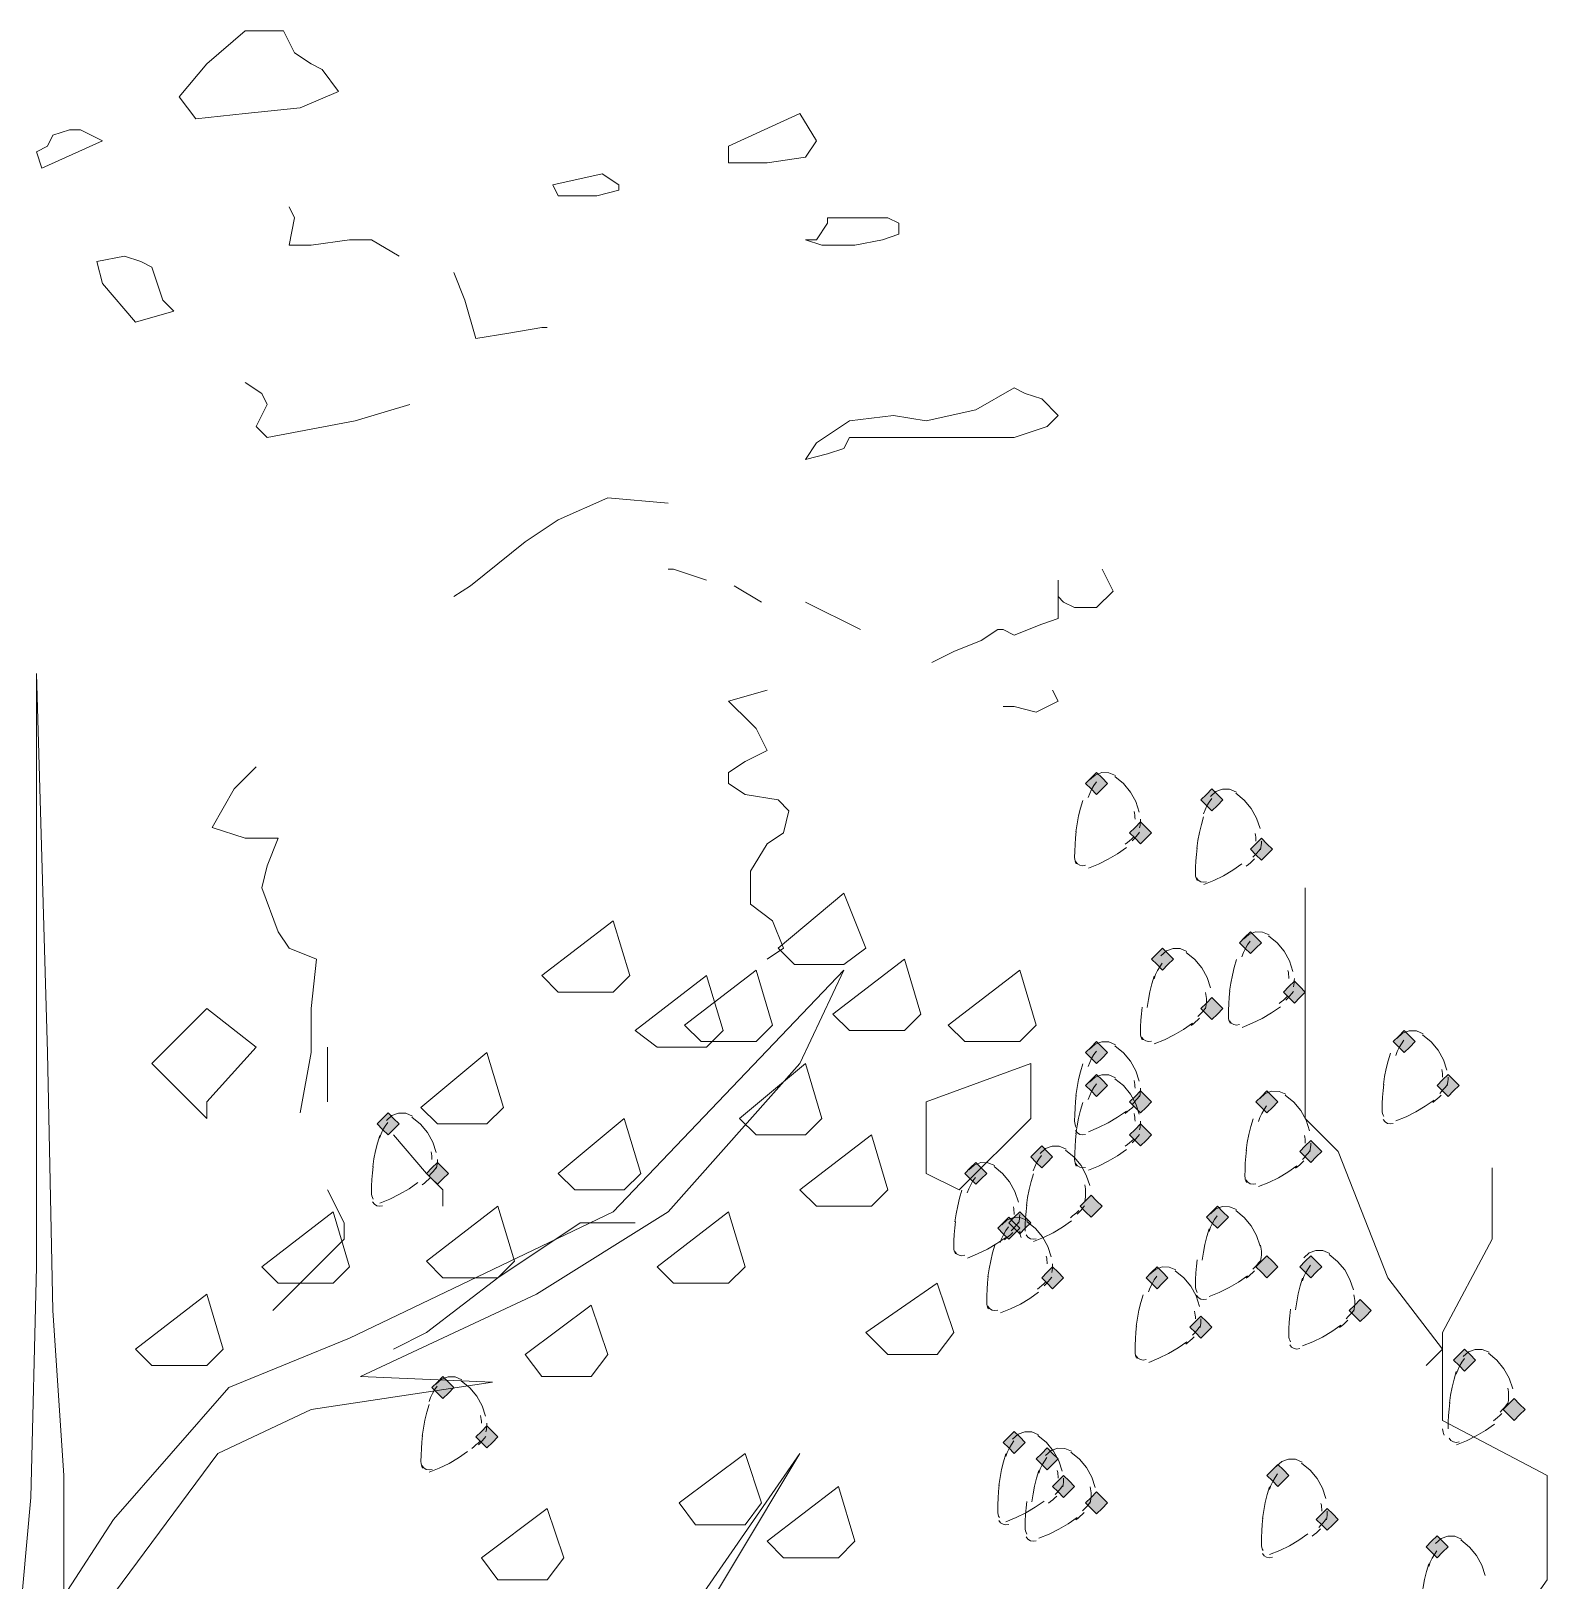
# Model space of a CAD drawing. Header units: millimetres. Extents: x 0 to 420, y 0 to 297.
# Drawn here: x 347.7 to 353.55, y 97.11 to 103.08 of the extents above; entities that cross this region are included whole.
import ezdxf

# ---------------------------------------------------------------- set-up
doc = ezdxf.new("R2010")
doc.units = ezdxf.units.MM

msp = doc.modelspace()

# ---------------------------------------------------------------- hatches: boundary and pattern name
for points in [[(351.8112, 100.2242), (351.79, 100.203), (351.7688, 100.1818), (351.79, 100.1607), (351.8112, 100.1395), (351.8323, 100.1607), (351.8535, 100.1818), (351.8323, 100.203), (351.8112, 100.2242)], [(352.2557, 100.1607), (352.2345, 100.1395), (352.2133, 100.1183), (352.2345, 100.0972), (352.2557, 100.076), (352.2768, 100.0972), (352.298, 100.1183), (352.2768, 100.1395), (352.2557, 100.1607)], [(351.9805, 100.0337), (351.9593, 100.0125), (351.9382, 99.9913), (351.9593, 99.9702), (351.9805, 99.949), (352.0017, 99.9702), (352.0228, 99.9913), (352.0017, 100.0125), (351.9805, 100.0337)], [(352.4462, 99.9702), (352.425, 99.949), (352.4038, 99.9278), (352.425, 99.9066), (352.4462, 99.8855), (352.4673, 99.9066), (352.4885, 99.9278), (352.4673, 99.949), (352.4462, 99.9702)], [(352.4038, 99.6103), (352.3827, 99.5892), (352.3615, 99.568), (352.3827, 99.5468), (352.4038, 99.5257), (352.425, 99.5468), (352.4462, 99.568), (352.425, 99.5892), (352.4038, 99.6103)], [(352.0652, 99.5468), (352.044, 99.5257), (352.0228, 99.5045), (352.044, 99.4833), (352.0652, 99.4622), (352.0863, 99.4833), (352.1075, 99.5045), (352.0863, 99.5257), (352.0652, 99.5468)], [(352.5732, 99.4198), (352.552, 99.3987), (352.5308, 99.3775), (352.552, 99.3563), (352.5732, 99.3352), (352.5943, 99.3563), (352.6155, 99.3775), (352.5943, 99.3987), (352.5732, 99.4198)], [(352.2557, 99.3563), (352.2345, 99.3352), (352.2133, 99.314), (352.2345, 99.2928), (352.2557, 99.2717), (352.2768, 99.2928), (352.298, 99.314), (352.2768, 99.3352), (352.2557, 99.3563)], [(352.9965, 99.2293), (352.9753, 99.2082), (352.9542, 99.187), (352.9753, 99.1658), (352.9965, 99.1447), (353.0177, 99.1658), (353.0388, 99.187), (353.0177, 99.2082), (352.9965, 99.2293)], [(351.8112, 99.187), (351.79, 99.1658), (351.7688, 99.1447), (351.79, 99.1235), (351.8112, 99.1023), (351.8323, 99.1235), (351.8535, 99.1447), (351.8323, 99.1658), (351.8112, 99.187)], [(351.8112, 99.06), (351.79, 99.0388), (351.7688, 99.0177), (351.79, 98.9965), (351.8112, 98.9753), (351.8323, 98.9965), (351.8535, 99.0177), (351.8323, 99.0388), (351.8112, 99.06)], [(353.1658, 99.06), (353.1447, 99.0388), (353.1235, 99.0177), (353.1447, 98.9965), (353.1658, 98.9753), (353.187, 98.9965), (353.2082, 99.0177), (353.187, 99.0388), (353.1658, 99.06)], [(351.9805, 98.9965), (351.9593, 98.9753), (351.9382, 98.9542), (351.9593, 98.933), (351.9805, 98.9118), (352.0017, 98.933), (352.0228, 98.9542), (352.0017, 98.9753), (351.9805, 98.9965)], [(352.4673, 98.9965), (352.4462, 98.9753), (352.425, 98.9542), (352.4462, 98.933), (352.4673, 98.9118), (352.4885, 98.933), (352.5097, 98.9542), (352.4885, 98.9753), (352.4673, 98.9965)], [(349.0807, 98.9118), (349.0595, 98.8907), (349.0383, 98.8695), (349.0595, 98.8483), (349.0807, 98.8272), (349.1018, 98.8483), (349.123, 98.8695), (349.1018, 98.8907), (349.0807, 98.9118)], [(351.9805, 98.8695), (351.9593, 98.8483), (351.9382, 98.8272), (351.9593, 98.806), (351.9805, 98.7848), (352.0017, 98.806), (352.0228, 98.8272), (352.0017, 98.8483), (351.9805, 98.8695)], [(352.6367, 98.806), (352.6155, 98.7848), (352.5943, 98.7637), (352.6155, 98.7425), (352.6367, 98.7213), (352.6578, 98.7425), (352.679, 98.7637), (352.6578, 98.7848), (352.6367, 98.806)], [(351.5995, 98.7848), (351.5783, 98.7637), (351.5572, 98.7425), (351.5783, 98.7213), (351.5995, 98.7002), (351.6207, 98.7213), (351.6418, 98.7425), (351.6207, 98.7637), (351.5995, 98.7848)], [(349.2712, 98.7213), (349.25, 98.7002), (349.2288, 98.679), (349.25, 98.6578), (349.2712, 98.6367), (349.2923, 98.6578), (349.3135, 98.679), (349.2923, 98.7002), (349.2712, 98.7213)], [(351.3455, 98.7213), (351.3243, 98.7002), (351.3032, 98.679), (351.3243, 98.6578), (351.3455, 98.6367), (351.3667, 98.6578), (351.3878, 98.679), (351.3667, 98.7002), (351.3455, 98.7213)], [(351.79, 98.5943), (351.7688, 98.5732), (351.7477, 98.552), (351.7688, 98.5308), (351.79, 98.5097), (351.8112, 98.5308), (351.8323, 98.552), (351.8112, 98.5732), (351.79, 98.5943)], [(351.4725, 98.5097), (351.4513, 98.4885), (351.4302, 98.4673), (351.4513, 98.4462), (351.4725, 98.425), (351.4937, 98.4462), (351.5148, 98.4673), (351.4937, 98.4885), (351.4725, 98.5097)], [(351.5148, 98.5308), (351.4937, 98.5097), (351.4725, 98.4885), (351.4937, 98.4673), (351.5148, 98.4462), (351.536, 98.4673), (351.5572, 98.4885), (351.536, 98.5097), (351.5148, 98.5308)], [(352.2768, 98.552), (352.2557, 98.5308), (352.2345, 98.5097), (352.2557, 98.4885), (352.2768, 98.4673), (352.298, 98.4885), (352.3192, 98.5097), (352.298, 98.5308), (352.2768, 98.552)], [(352.4673, 98.3615), (352.4462, 98.3403), (352.425, 98.3191), (352.4462, 98.298), (352.4673, 98.2768), (352.4885, 98.298), (352.5097, 98.3191), (352.4885, 98.3403), (352.4673, 98.3615)], [(352.6367, 98.3615), (352.6155, 98.3403), (352.5943, 98.3191), (352.6155, 98.298), (352.6367, 98.2768), (352.6578, 98.298), (352.679, 98.3191), (352.6578, 98.3403), (352.6367, 98.3615)], [(351.6418, 98.3191), (351.6207, 98.298), (351.5995, 98.2768), (351.6207, 98.2557), (351.6418, 98.2345), (351.663, 98.2557), (351.6842, 98.2768), (351.663, 98.298), (351.6418, 98.3191)], [(352.044, 98.3191), (352.0228, 98.298), (352.0017, 98.2768), (352.0228, 98.2557), (352.044, 98.2345), (352.0652, 98.2557), (352.0863, 98.2768), (352.0652, 98.298), (352.044, 98.3191)], [(352.8272, 98.1922), (352.806, 98.171), (352.7848, 98.1498), (352.806, 98.1287), (352.8272, 98.1075), (352.8483, 98.1287), (352.8695, 98.1498), (352.8483, 98.171), (352.8272, 98.1922)], [(352.2133, 98.1287), (352.1922, 98.1075), (352.171, 98.0863), (352.1922, 98.0652), (352.2133, 98.044), (352.2345, 98.0652), (352.2557, 98.0863), (352.2345, 98.1075), (352.2133, 98.1287)], [(353.2293, 98.0017), (353.2082, 97.9805), (353.187, 97.9593), (353.2082, 97.9382), (353.2293, 97.917), (353.2505, 97.9382), (353.2717, 97.9593), (353.2505, 97.9805), (353.2293, 98.0017)], [(349.2923, 97.8958), (349.2712, 97.8747), (349.25, 97.8535), (349.2712, 97.8323), (349.2923, 97.8112), (349.3135, 97.8323), (349.3347, 97.8535), (349.3135, 97.8747), (349.2923, 97.8958)], [(353.4198, 97.8112), (353.3987, 97.79), (353.3775, 97.7688), (353.3987, 97.7477), (353.4198, 97.7265), (353.441, 97.7477), (353.4622, 97.7688), (353.441, 97.79), (353.4198, 97.8112)], [(349.4617, 97.7053), (349.4405, 97.6842), (349.4193, 97.663), (349.4405, 97.6418), (349.4617, 97.6207), (349.4828, 97.6418), (349.504, 97.663), (349.4828, 97.6842), (349.4617, 97.7053)], [(351.4937, 97.6842), (351.4725, 97.663), (351.4513, 97.6418), (351.4725, 97.6207), (351.4937, 97.5995), (351.5148, 97.6207), (351.536, 97.6418), (351.5148, 97.663), (351.4937, 97.6842)], [(351.6207, 97.6207), (351.5995, 97.5995), (351.5783, 97.5783), (351.5995, 97.5572), (351.6207, 97.536), (351.6418, 97.5572), (351.663, 97.5783), (351.6418, 97.5995), (351.6207, 97.6207)], [(352.5097, 97.5572), (352.4885, 97.536), (352.4673, 97.5148), (352.4885, 97.4937), (352.5097, 97.4725), (352.5308, 97.4937), (352.552, 97.5148), (352.5308, 97.536), (352.5097, 97.5572)], [(351.6842, 97.5148), (351.663, 97.4937), (351.6418, 97.4725), (351.663, 97.4513), (351.6842, 97.4302), (351.7053, 97.4513), (351.7265, 97.4725), (351.7053, 97.4937), (351.6842, 97.5148)], [(351.8112, 97.4513), (351.79, 97.4302), (351.7688, 97.409), (351.79, 97.3878), (351.8112, 97.3667), (351.8323, 97.3878), (351.8535, 97.409), (351.8323, 97.4302), (351.8112, 97.4513)], [(352.7002, 97.3878), (352.679, 97.3667), (352.6578, 97.3455), (352.679, 97.3243), (352.7002, 97.3032), (352.7213, 97.3243), (352.7425, 97.3455), (352.7213, 97.3667), (352.7002, 97.3878)], [(353.1235, 97.282), (353.1023, 97.2608), (353.0812, 97.2397), (353.1023, 97.2185), (353.1235, 97.1973), (353.1447, 97.2185), (353.1658, 97.2397), (353.1447, 97.2608), (353.1235, 97.282)]]:
    msp.add_hatch(color=7).paths.add_polyline_path(points)

# ---------------------------------------------------------------- linework, layer by layer
at = {"lineweight": 13}
for points in [[(348.6785, 103.0816), (348.5303, 103.0816), (348.3822, 102.9547), (348.2763, 102.8277), (348.3398, 102.743), (348.5303, 102.7642), (348.742, 102.7853), (348.8902, 102.8488), (348.8267, 102.9335), (348.7843, 102.9547), (348.7208, 102.997)], [(350.393, 102.6372), (350.6682, 102.7642), (350.7317, 102.6583), (350.6893, 102.5948), (350.5412, 102.5737), (350.4565, 102.5737), (350.393, 102.5737)], [(347.7472, 102.5525), (347.98, 102.6583), (347.8953, 102.7007), (347.853, 102.7007), (347.7895, 102.6795), (347.7683, 102.6372), (347.726, 102.616)], [(349.7157, 102.489), (349.9062, 102.5313), (349.9697, 102.489), (349.9697, 102.4678), (349.885, 102.4467), (349.8215, 102.4467), (349.7368, 102.4467)], [(350.774, 102.362), (351.0068, 102.362), (351.0492, 102.3408), (351.0492, 102.2985), (350.9857, 102.2773), (350.8798, 102.2562), (350.7952, 102.2562), (350.7528, 102.2562), (350.6893, 102.2773), (350.7317, 102.2773), (350.774, 102.3408)], [(348.0647, 102.2138), (347.9588, 102.1927), (347.98, 102.108), (348.107, 101.9598), (348.2552, 102.0022), (348.2128, 102.0445), (348.1705, 102.1715), (348.1282, 102.1927)], [(350.7317, 101.4941), (350.8587, 101.5788), (351.028, 101.6), (351.155, 101.5788), (351.3455, 101.6212), (351.4937, 101.7058), (351.536, 101.6847), (351.5995, 101.6635), (351.663, 101.6), (351.6207, 101.5577), (351.4937, 101.5153), (351.3455, 101.5153), (351.155, 101.5153), (350.901, 101.5153), (350.8587, 101.5153), (350.8375, 101.473), (350.774, 101.4518), (350.6893, 101.4307)], [(350.8375, 99.7585), (350.5835, 99.5468), (350.647, 99.4833), (350.8375, 99.4833), (350.9222, 99.5468)], [(349.9485, 99.6527), (349.6733, 99.441), (349.7368, 99.3775), (349.9485, 99.3775), (350.012, 99.441)], [(350.4988, 99.4622), (350.2237, 99.2505), (350.2872, 99.187), (350.4988, 99.187), (350.5623, 99.2505)], [(351.0703, 99.5045), (350.7952, 99.2928), (350.8587, 99.2293), (351.0703, 99.2293), (351.1338, 99.2928)], [(351.5148, 99.4622), (351.2397, 99.2505), (351.3032, 99.187), (351.5148, 99.187), (351.5783, 99.2505)], [(350.3083, 99.441), (350.0332, 99.2293), (350.1178, 99.1658), (350.3083, 99.1658), (350.3718, 99.2293)], [(348.3822, 99.314), (348.1705, 99.1023), (348.3822, 98.8907), (348.3822, 98.9542), (348.5727, 99.1658)], [(349.4617, 99.1447), (349.2077, 98.933), (349.2712, 98.8695), (349.4617, 98.8695), (349.5252, 98.933)], [(350.6893, 99.1023), (350.4353, 98.8907), (350.4988, 98.8272), (350.6893, 98.8272), (350.7528, 98.8907)], [(351.155, 98.9542), (351.5572, 99.1023), (351.5572, 98.8907), (351.282, 98.6155), (351.155, 98.679)], [(349.9908, 98.8907), (349.7368, 98.679), (349.8003, 98.6155), (349.9908, 98.6155), (350.0543, 98.679)], [(350.9433, 98.8272), (350.6682, 98.6155), (350.7317, 98.552), (350.9433, 98.552), (351.0068, 98.6155)], [(348.869, 98.5308), (348.5938, 98.3191), (348.6573, 98.2557), (348.869, 98.2557), (348.9325, 98.3191)], [(349.504, 98.552), (349.2288, 98.3403), (349.2923, 98.2768), (349.504, 98.2768), (349.5675, 98.3403)], [(350.393, 98.5308), (350.1178, 98.3191), (350.1813, 98.2557), (350.393, 98.2557), (350.4565, 98.3191)], [(348.3822, 98.2133), (348.107, 98.0017), (348.1705, 97.9382), (348.3822, 97.9382), (348.4457, 98.0017)], [(351.1973, 98.2557), (350.9222, 98.0652), (351.0068, 97.9805), (351.1973, 97.9805), (351.2608, 98.0652)], [(349.8638, 98.171), (349.6098, 97.9805), (349.6733, 97.8958), (349.8638, 97.8958), (349.9273, 97.9805)], [(350.4565, 97.5995), (350.2025, 97.409), (350.266, 97.3243), (350.4565, 97.3243), (350.52, 97.409)], [(350.8163, 97.4725), (350.5412, 97.2608), (350.6047, 97.1973), (350.8163, 97.1973), (350.8798, 97.2608)], [(349.6945, 97.3878), (349.4405, 97.1973), (349.504, 97.1127), (349.6945, 97.1127), (349.758, 97.1973)]]:
    msp.add_lwpolyline(points, close=True, dxfattribs=at)
for points in [[(348.6997, 102.4043), (348.7208, 102.362), (348.6997, 102.2562), (348.7843, 102.2562), (348.9325, 102.2773), (349.0172, 102.2773), (349.123, 102.2138)], [(349.3347, 102.1503), (349.377, 102.0445), (349.4193, 101.8963), (349.5463, 101.9175), (349.6733, 101.9387), (349.6945, 101.9387)], [(348.5303, 101.727), (348.5938, 101.6847), (348.615, 101.6423), (348.5727, 101.5577), (348.615, 101.5153), (348.9537, 101.5788), (349.1653, 101.6423)], [(350.1602, 101.2613), (349.9273, 101.2825), (349.7368, 101.1978), (349.6098, 101.1132), (349.3982, 100.9438), (349.3347, 100.9015)], [(350.3083, 100.965), (350.1813, 101.0073), (350.1602, 101.0073)], [(351.8323, 101.0073), (351.8747, 100.9227), (351.8112, 100.8592), (351.7265, 100.8592), (351.6842, 100.8803), (351.663, 100.9015), (351.663, 100.965), (351.663, 100.9438), (351.663, 100.9015), (351.663, 100.8168), (351.5995, 100.7957), (351.4937, 100.7533), (351.4513, 100.7745), (351.4302, 100.7745), (351.3667, 100.7322), (351.2608, 100.6898), (351.1762, 100.6475)], [(350.52, 100.8803), (350.4142, 100.9438)], [(350.901, 100.7745), (350.6893, 100.8803)], [(347.8318, 97.2397), (347.8318, 97.5148), (347.7895, 98.1498), (347.7683, 99.1447), (347.726, 100.6052), (347.726, 99.0812), (347.726, 98.3191), (347.7048, 97.4302), (347.6413, 96.7316), (347.6202, 95.1865)], [(350.5412, 100.5417), (350.393, 100.4993), (350.4777, 100.4147), (350.4988, 100.3935), (350.5412, 100.3088), (350.4565, 100.2665), (350.393, 100.2242), (350.393, 100.1818), (350.4565, 100.1395), (350.5835, 100.1183), (350.6258, 100.076), (350.6047, 99.9913), (350.5412, 99.949), (350.4777, 99.8432), (350.4777, 99.8008), (350.4777, 99.7162), (350.5623, 99.6527), (350.6047, 99.5468), (350.5412, 99.5045)], [(351.6418, 100.5417), (351.663, 100.4993), (351.5783, 100.457), (351.4937, 100.4782), (351.4725, 100.4782), (351.4513, 100.4782)], [(348.5727, 100.2453), (348.488, 100.1607), (348.4033, 100.0125), (348.5303, 99.9702), (348.6573, 99.9702), (348.615, 99.8643), (348.5938, 99.7797), (348.6573, 99.6103), (348.6997, 99.5468), (348.8055, 99.5045), (348.7843, 99.314), (348.7843, 99.1447), (348.742, 98.9118)], [(351.8102, 100.1876), (351.8004, 100.1736), (351.7919, 100.1588), (351.7846, 100.1434), (351.7787, 100.1274)], [(351.884, 100.2117), (351.858, 100.2226), (351.8307, 100.2232), (351.8051, 100.2138), (351.7841, 100.1951)], [(351.9752, 100.0711), (351.9621, 100.1117), (351.9416, 100.1486), (351.9146, 100.1811), (351.8815, 100.208)], [(352.2547, 100.124), (352.2449, 100.1101), (352.2363, 100.0953), (352.2291, 100.0799), (352.2231, 100.064)], [(352.3497, 100.1482), (352.3237, 100.1591), (352.2964, 100.1596), (352.2708, 100.1503), (352.2497, 100.1316)], [(352.4409, 100.0076), (352.4278, 100.0482), (352.4073, 100.0851), (352.3802, 100.1176), (352.3472, 100.1445)], [(351.758, 100.1164), (351.7491, 100.0866), (351.7416, 100.0563), (351.7357, 100.0258), (351.7312, 99.995)], [(351.9594, 100.0442), (351.9591, 100.0517), (351.9585, 100.0592), (351.9575, 100.0666), (351.9561, 100.074)], [(351.977, 100.011), (351.9785, 100.0192), (351.9796, 100.0275), (351.9803, 100.0359), (351.9805, 100.0442)], [(352.2237, 100.0529), (352.2148, 100.0231), (352.2073, 99.9928), (352.2013, 99.9623), (352.1968, 99.9315)], [(351.7326, 99.9967), (351.7299, 99.9717), (351.728, 99.9465), (351.7269, 99.9213), (351.7265, 99.8961)], [(351.9218, 99.9473), (351.9302, 99.9539), (351.9384, 99.9608), (351.9464, 99.968), (351.9541, 99.9754)], [(351.9479, 99.9604), (351.9555, 99.9683), (351.9629, 99.9764), (351.9699, 99.9848), (351.9768, 99.9934)], [(352.425, 99.9596), (352.4248, 99.9671), (352.4242, 99.9745), (352.4232, 99.982), (352.4217, 99.9893)], [(352.4426, 99.9263), (352.4442, 99.9346), (352.4453, 99.9429), (352.446, 99.9512), (352.4462, 99.9596)], [(351.7265, 99.8961), (351.7269, 99.8896), (351.7281, 99.8833), (351.73, 99.8771), (351.7327, 99.8713)], [(351.7302, 99.8812), (351.7373, 99.8722), (351.7468, 99.8664), (351.7577, 99.8643), (351.769, 99.8662)], [(351.7795, 99.8554), (351.8184, 99.8711), (351.856, 99.8896), (351.8921, 99.911), (351.9265, 99.935)], [(352.1982, 99.9333), (352.1956, 99.9082), (352.1937, 99.883), (352.1926, 99.8578), (352.1922, 99.8326)], [(352.3875, 99.8627), (352.3959, 99.8692), (352.4041, 99.8761), (352.4121, 99.8833), (352.4198, 99.8907)], [(352.4136, 99.8969), (352.4212, 99.9048), (352.4285, 99.9129), (352.4356, 99.9213), (352.4424, 99.9299)], [(352.1922, 99.8326), (352.1925, 99.8261), (352.1937, 99.8198), (352.1957, 99.8136), (352.1984, 99.8077)], [(352.224, 99.7918), (352.2629, 99.8076), (352.3005, 99.8262), (352.3366, 99.8475), (352.371, 99.8715)], [(352.1959, 99.8177), (352.203, 99.8087), (352.2125, 99.803), (352.2234, 99.8008), (352.2347, 99.8027)], [(352.6155, 99.7797), (352.6155, 99.314), (352.6155, 98.8907), (352.7425, 98.7637), (352.933, 98.2768), (353.1447, 98.0017), (353.0812, 97.9382)], [(352.4767, 99.5979), (352.4507, 99.6088), (352.4234, 99.6093), (352.3978, 99.6), (352.3767, 99.5812)], [(352.5679, 99.4573), (352.5548, 99.4978), (352.5343, 99.5348), (352.5073, 99.5672), (352.4742, 99.5942)], [(352.1592, 99.5344), (352.1332, 99.5453), (352.1059, 99.5458), (352.0803, 99.5365), (352.0592, 99.5177)], [(352.2504, 99.3938), (352.2373, 99.4343), (352.2168, 99.4713), (352.1897, 99.5037), (352.1567, 99.5307)], [(352.4028, 99.5737), (352.3931, 99.5597), (352.3845, 99.545), (352.3773, 99.5296), (352.3713, 99.5136)], [(347.8318, 97.2397), (347.8318, 97.0492), (348.0223, 97.3455), (348.4668, 97.8535), (348.9325, 98.044), (349.9485, 98.5308), (350.8375, 99.4622), (350.6682, 99.1023), (350.1602, 98.5308), (349.6522, 98.2133), (348.9748, 97.8958), (349.4828, 97.8747), (348.7843, 97.7688), (348.4245, 97.5995), (348.0012, 97.028), (347.853, 96.5835), (347.853, 95.5887), (347.8953, 94.3822), (347.9377, 92.964), (347.9377, 91.5247), (347.853, 90.0853)], [(352.0642, 99.489), (352.0544, 99.4751), (352.0458, 99.4603), (352.0386, 99.4449), (352.0326, 99.4289)], [(352.3507, 99.5026), (352.3418, 99.4727), (352.3343, 99.4425), (352.3284, 99.412), (352.3239, 99.3811)], [(352.552, 99.4304), (352.5518, 99.4379), (352.5512, 99.4454), (352.5502, 99.4528), (352.5487, 99.4602)], [(352.0332, 99.4391), (352.0243, 99.4092), (352.0168, 99.379), (352.0109, 99.3485), (352.0064, 99.3177)], [(352.5696, 99.3972), (352.5712, 99.4054), (352.5723, 99.4137), (352.5729, 99.4221), (352.5732, 99.4304)], [(352.231, 99.3125), (352.2325, 99.3207), (352.2336, 99.329), (352.2343, 99.3374), (352.2345, 99.3457)], [(352.2345, 99.3457), (352.2343, 99.3532), (352.2337, 99.3607), (352.2327, 99.3681), (352.2313, 99.3755)], [(352.3252, 99.3829), (352.3226, 99.3578), (352.3207, 99.3327), (352.3196, 99.3075), (352.3192, 99.2822)], [(352.5145, 99.3335), (352.5229, 99.3401), (352.5311, 99.347), (352.5391, 99.3541), (352.5468, 99.3615)], [(352.5406, 99.3466), (352.5482, 99.3545), (352.5555, 99.3626), (352.5626, 99.371), (352.5694, 99.3796)], [(351.9866, 99.3194), (351.9839, 99.2943), (351.982, 99.2692), (351.9809, 99.244), (351.9805, 99.2187)], [(352.2019, 99.2831), (352.2095, 99.291), (352.2169, 99.2991), (352.224, 99.3075), (352.2308, 99.3161)], [(352.3191, 99.2822), (352.3195, 99.2758), (352.3207, 99.2694), (352.3227, 99.2633), (352.3254, 99.2574)], [(352.3721, 99.2415), (352.411, 99.2572), (352.4486, 99.2758), (352.4848, 99.2971), (352.5192, 99.3212)], [(352.0334, 99.178), (352.0724, 99.1938), (352.11, 99.2123), (352.1461, 99.2337), (352.1805, 99.2577)], [(352.1758, 99.2488), (352.1843, 99.2554), (352.1925, 99.2623), (352.2004, 99.2695), (352.2081, 99.2769)], [(352.3229, 99.2673), (352.33, 99.2584), (352.3395, 99.2526), (352.3504, 99.2505), (352.3617, 99.2524)], [(353.0694, 99.2169), (353.0434, 99.2278), (353.0161, 99.2283), (352.9904, 99.219), (352.9694, 99.2002)], [(348.8478, 99.1658), (348.8478, 98.9542)], [(351.884, 99.1746), (351.858, 99.1855), (351.8307, 99.186), (351.8051, 99.1766), (351.7841, 99.1579)], [(351.9752, 99.0339), (351.9621, 99.0745), (351.9416, 99.1115), (351.9146, 99.1439), (351.8815, 99.1708)], [(351.9805, 99.2187), (351.9809, 99.2123), (351.9821, 99.206), (351.984, 99.1998), (351.9867, 99.1939)], [(351.9842, 99.2038), (351.9913, 99.1949), (352.0008, 99.1891), (352.0118, 99.187), (352.023, 99.1889)], [(352.9955, 99.1927), (352.9857, 99.1787), (352.9772, 99.164), (352.9699, 99.1486), (352.964, 99.1326)], [(353.1606, 99.0763), (353.1474, 99.1168), (353.127, 99.1538), (353.0999, 99.1862), (353.0669, 99.2132)], [(351.8102, 99.1504), (351.8004, 99.1364), (351.7919, 99.1217), (351.7846, 99.1063), (351.7787, 99.0903)], [(352.9433, 99.1427), (352.9344, 99.1129), (352.927, 99.0827), (352.921, 99.0521), (352.9165, 99.0213)], [(351.758, 99.1004), (351.7491, 99.0706), (351.7416, 99.0403), (351.7357, 99.0098), (351.7312, 98.979)], [(351.884, 99.0476), (351.858, 99.0585), (351.8307, 99.059), (351.8051, 99.0496), (351.7841, 99.0309)], [(351.9752, 98.9069), (351.9621, 98.9475), (351.9416, 98.9845), (351.9146, 99.0169), (351.8815, 99.0438)], [(353.1447, 99.0494), (353.1445, 99.0569), (353.1439, 99.0644), (353.1429, 99.0718), (353.1414, 99.0791)], [(353.1623, 99.0161), (353.1639, 99.0244), (353.165, 99.0327), (353.1656, 99.041), (353.1658, 99.0494)], [(351.8102, 99.0234), (351.8004, 99.0094), (351.7919, 98.9947), (351.7846, 98.9793), (351.7787, 98.9633)], [(351.9594, 99.0071), (351.9591, 99.0146), (351.9585, 99.022), (351.9575, 99.0294), (351.9561, 99.0368)], [(351.977, 98.9738), (351.9785, 98.9821), (351.9796, 98.9903), (351.9803, 98.9987), (351.9805, 99.0071)], [(352.5402, 98.9841), (352.5142, 98.9949), (352.4869, 98.9955), (352.4613, 98.9861), (352.4402, 98.9674)], [(352.9179, 99.0231), (352.9153, 98.998), (352.9133, 98.9729), (352.9122, 98.9477), (352.9118, 98.9224)], [(353.1332, 98.9868), (353.1408, 98.9946), (353.1482, 99.0028), (353.1553, 99.0111), (353.1621, 99.0198)], [(351.7326, 98.9808), (351.7299, 98.9557), (351.728, 98.9305), (351.7269, 98.9053), (351.7265, 98.8801)], [(351.758, 98.9522), (351.7491, 98.9224), (351.7416, 98.8922), (351.7357, 98.8616), (351.7312, 98.8308)], [(351.9218, 98.9102), (351.9302, 98.9167), (351.9384, 98.9236), (351.9464, 98.9308), (351.9541, 98.9382)], [(351.9479, 98.9444), (351.9555, 98.9523), (351.9629, 98.9604), (351.9699, 98.9688), (351.9768, 98.9774)], [(352.4663, 98.9387), (352.4566, 98.9247), (352.448, 98.91), (352.4408, 98.8946), (352.4348, 98.8786)], [(352.6314, 98.8434), (352.6182, 98.884), (352.5978, 98.921), (352.5707, 98.9534), (352.5377, 98.9803)], [(352.9648, 98.8817), (353.0037, 98.8974), (353.0413, 98.916), (353.0774, 98.9373), (353.1119, 98.9613)], [(353.1072, 98.9525), (353.1156, 98.9591), (353.1238, 98.966), (353.1317, 98.9731), (353.1394, 98.9806)], [(349.0797, 98.8752), (349.0699, 98.8612), (349.0613, 98.8465), (349.0541, 98.8311), (349.0481, 98.8151)], [(349.1747, 98.8994), (349.1487, 98.9103), (349.1214, 98.9108), (349.0958, 98.9015), (349.0747, 98.8827)], [(349.2659, 98.7588), (349.2528, 98.7993), (349.2323, 98.8363), (349.2052, 98.8687), (349.1722, 98.8957)], [(351.7265, 98.8801), (351.7269, 98.8736), (351.7281, 98.8673), (351.73, 98.8611), (351.7327, 98.8552)], [(351.7795, 98.8394), (351.8184, 98.8551), (351.856, 98.8736), (351.8921, 98.895), (351.9265, 98.919)], [(351.9594, 98.8801), (351.9591, 98.8876), (351.9585, 98.895), (351.9575, 98.9024), (351.9561, 98.9098)], [(351.977, 98.8468), (351.9785, 98.8551), (351.9796, 98.8633), (351.9803, 98.8717), (351.9805, 98.8801)], [(352.4142, 98.8888), (352.4053, 98.8589), (352.3978, 98.8287), (352.3919, 98.7981), (352.3874, 98.7673)], [(352.9118, 98.9224), (352.9122, 98.916), (352.9134, 98.9096), (352.9153, 98.9035), (352.918, 98.8976)], [(352.9155, 98.8863), (352.9226, 98.8774), (352.9322, 98.8716), (352.9431, 98.8695), (352.9544, 98.8714)], [(349.0487, 98.8252), (349.0398, 98.7954), (349.0323, 98.7652), (349.0263, 98.7346), (349.0218, 98.7038)], [(349.1018, 98.8272), (349.2288, 98.679), (349.2923, 98.6155), (349.2923, 98.552)], [(351.7326, 98.8326), (351.7299, 98.8075), (351.728, 98.7823), (351.7269, 98.7572), (351.7265, 98.7319)], [(351.7302, 98.844), (351.7373, 98.835), (351.7468, 98.8293), (351.7577, 98.8272), (351.769, 98.829)], [(351.9218, 98.7832), (351.9302, 98.7897), (351.9384, 98.7966), (351.9464, 98.8038), (351.9541, 98.8112)], [(351.9479, 98.7963), (351.9555, 98.8041), (351.9629, 98.8123), (351.9699, 98.8206), (351.9768, 98.8292)], [(352.6155, 98.7954), (352.6153, 98.8029), (352.6147, 98.8104), (352.6137, 98.8178), (352.6123, 98.8251)], [(349.25, 98.7319), (349.2498, 98.7394), (349.2492, 98.7469), (349.2482, 98.7543), (349.2467, 98.7617)], [(351.5985, 98.7482), (351.5887, 98.7342), (351.5802, 98.7195), (351.5729, 98.7041), (351.567, 98.6881)], [(351.6935, 98.7724), (351.6675, 98.7833), (351.6403, 98.7838), (351.6146, 98.7745), (351.5936, 98.7557)], [(351.7848, 98.6318), (351.7716, 98.6723), (351.7511, 98.7093), (351.7241, 98.7417), (351.691, 98.7687)], [(351.7795, 98.6912), (351.8184, 98.7069), (351.856, 98.7255), (351.8921, 98.7468), (351.9265, 98.7708)], [(352.3887, 98.7691), (352.3861, 98.744), (352.3842, 98.7188), (352.3831, 98.6937), (352.3827, 98.6684)], [(352.6041, 98.7328), (352.6117, 98.7406), (352.619, 98.7488), (352.6261, 98.7572), (352.6329, 98.7657)], [(352.6331, 98.7621), (352.6347, 98.7704), (352.6358, 98.7787), (352.6365, 98.787), (352.6367, 98.7954)], [(349.0232, 98.7056), (349.0206, 98.6805), (349.0187, 98.6553), (349.0176, 98.6302), (349.0172, 98.6049)], [(349.2386, 98.6693), (349.2462, 98.6771), (349.2535, 98.6853), (349.2606, 98.6936), (349.2674, 98.7022)], [(349.2676, 98.6986), (349.2692, 98.7069), (349.2703, 98.7152), (349.271, 98.7235), (349.2712, 98.7319)], [(351.4184, 98.7089), (351.3924, 98.7198), (351.3651, 98.7203), (351.3395, 98.711), (351.3184, 98.6923)], [(351.5096, 98.5683), (351.4964, 98.6088), (351.476, 98.6458), (351.4489, 98.6782), (351.4159, 98.7052)], [(351.7265, 98.7319), (351.7269, 98.7255), (351.7281, 98.7191), (351.73, 98.713), (351.7327, 98.7071)], [(351.7302, 98.717), (351.7373, 98.708), (351.7468, 98.7023), (351.7577, 98.7002), (351.769, 98.7021)], [(352.4356, 98.6277), (352.4745, 98.6434), (352.5121, 98.662), (352.5482, 98.6833), (352.5827, 98.7073)], [(352.578, 98.6985), (352.5864, 98.7051), (352.5946, 98.712), (352.6026, 98.7191), (352.6103, 98.7266)], [(353.3352, 98.7002), (353.3352, 98.425), (353.1447, 98.0652), (353.1447, 97.7265), (353.5468, 97.5148), (353.5468, 97.3243), (353.5468, 97.1127), (353.3987, 96.901)], [(349.049, 98.5642), (349.0879, 98.5799), (349.1255, 98.5985), (349.1616, 98.6198), (349.196, 98.6438)], [(349.2125, 98.635), (349.2209, 98.6416), (349.2291, 98.6485), (349.2371, 98.6556), (349.2448, 98.6631)], [(351.3445, 98.6635), (351.3347, 98.6496), (351.3262, 98.6348), (351.3189, 98.6194), (351.313, 98.6035)], [(351.5675, 98.6771), (351.5586, 98.6472), (351.5512, 98.617), (351.5452, 98.5865), (351.5407, 98.5557)], [(351.7688, 98.6049), (351.7686, 98.6124), (351.768, 98.6199), (351.767, 98.6273), (351.7656, 98.6346)], [(352.3827, 98.6684), (352.3831, 98.662), (352.3842, 98.6556), (352.3862, 98.6495), (352.3889, 98.6436)], [(352.3864, 98.6535), (352.3935, 98.6445), (352.403, 98.6388), (352.4139, 98.6367), (352.4252, 98.6386)], [(348.8478, 98.6155), (348.9113, 98.4885), (348.9113, 98.425), (348.6362, 98.1498)], [(349.0172, 98.6049), (349.0175, 98.5985), (349.0187, 98.5921), (349.0207, 98.586), (349.0234, 98.5801)], [(349.0209, 98.5688), (349.028, 98.5599), (349.0375, 98.5541), (349.0484, 98.552), (349.0597, 98.5539)], [(351.2923, 98.6136), (351.2834, 98.5837), (351.276, 98.5535), (351.27, 98.523), (351.2655, 98.4922)], [(351.7653, 98.5716), (351.7669, 98.5799), (351.768, 98.5882), (351.7686, 98.5965), (351.7688, 98.6049)], [(351.5454, 98.4972), (351.5193, 98.5081), (351.4921, 98.5087), (351.4664, 98.4993), (351.4454, 98.4806)], [(351.4937, 98.5203), (351.4934, 98.5277), (351.4928, 98.5352), (351.4918, 98.5426), (351.4904, 98.55)], [(351.5113, 98.487), (351.5128, 98.4952), (351.5139, 98.5035), (351.5146, 98.5119), (351.5148, 98.5203)], [(351.5421, 98.5574), (351.5394, 98.5323), (351.5375, 98.5072), (351.5364, 98.482), (351.536, 98.4567)], [(351.7102, 98.508), (351.7186, 98.5146), (351.7268, 98.5215), (351.7347, 98.5286), (351.7424, 98.5361)], [(351.7362, 98.5211), (351.7439, 98.529), (351.7512, 98.5371), (351.7583, 98.5455), (351.7651, 98.5541)], [(352.2758, 98.5154), (352.2661, 98.5014), (352.2575, 98.4867), (352.2503, 98.4713), (352.2443, 98.4553)], [(352.3497, 98.5395), (352.3237, 98.5504), (352.2964, 98.551), (352.2708, 98.5416), (352.2497, 98.5229)], [(352.4409, 98.3989), (352.4278, 98.4395), (352.4073, 98.4765), (352.3802, 98.5089), (352.3472, 98.5358)], [(349.1018, 98.0017), (349.2288, 98.0652), (349.504, 98.2768), (349.8215, 98.4885), (350.0332, 98.4885)], [(351.2669, 98.4939), (351.2643, 98.4688), (351.2624, 98.4437), (351.2612, 98.4185), (351.2608, 98.3933)], [(351.4715, 98.4731), (351.4617, 98.4591), (351.4532, 98.4443), (351.4459, 98.4289), (351.44, 98.4129)], [(351.4562, 98.4233), (351.4646, 98.4299), (351.4728, 98.4368), (351.4807, 98.4439), (351.4884, 98.4514)], [(351.4822, 98.4576), (351.4899, 98.4655), (351.4972, 98.4736), (351.5043, 98.482), (351.5111, 98.4906)], [(351.5148, 98.4567), (351.5152, 98.4503), (351.5164, 98.4439), (351.5183, 98.4378), (351.521, 98.4319)], [(351.6366, 98.3566), (351.6234, 98.3972), (351.603, 98.4341), (351.5759, 98.4666), (351.5429, 98.4935)], [(351.5678, 98.416), (351.6067, 98.4318), (351.6443, 98.4503), (351.6804, 98.4716), (351.7149, 98.4957)], [(352.2448, 98.4654), (352.2359, 98.4356), (352.2285, 98.4053), (352.2225, 98.3748), (352.218, 98.344)], [(351.2608, 98.3933), (351.2612, 98.3868), (351.2624, 98.3805), (351.2643, 98.3743), (351.267, 98.3684)], [(351.3138, 98.3525), (351.3527, 98.3682), (351.3903, 98.3868), (351.4264, 98.4082), (351.4609, 98.4321)], [(351.4193, 98.4019), (351.4104, 98.3721), (351.403, 98.3418), (351.397, 98.3113), (351.3925, 98.2805)], [(351.5397, 98.4418), (351.5468, 98.4329), (351.5563, 98.4271), (351.5673, 98.425), (351.5785, 98.4269)], [(352.4462, 98.3721), (352.446, 98.3796), (352.4453, 98.387), (352.4443, 98.3945), (352.4429, 98.4018)], [(351.2646, 98.3784), (351.2717, 98.3694), (351.2812, 98.3636), (351.2921, 98.3615), (351.3034, 98.3634)], [(351.6207, 98.3297), (351.6205, 98.3372), (351.6199, 98.3447), (351.6188, 98.3521), (351.6174, 98.3595)], [(351.6383, 98.2965), (351.6399, 98.3047), (351.641, 98.313), (351.6416, 98.3214), (351.6418, 98.3297)], [(352.1982, 98.3458), (352.1956, 98.3207), (352.1937, 98.2955), (352.1926, 98.2703), (352.1922, 98.2451)], [(352.4136, 98.3094), (352.4212, 98.3173), (352.4285, 98.3254), (352.4356, 98.3338), (352.4424, 98.3424)], [(352.4426, 98.3388), (352.4442, 98.3471), (352.4453, 98.3554), (352.446, 98.3637), (352.4462, 98.3721)], [(352.7095, 98.3702), (352.6835, 98.3811), (352.6563, 98.3817), (352.6306, 98.3723), (352.6096, 98.3536)], [(352.8008, 98.2296), (352.7876, 98.2702), (352.7671, 98.3071), (352.7401, 98.3396), (352.707, 98.3665)], [(351.3939, 98.2822), (351.3913, 98.2572), (351.3894, 98.232), (351.3882, 98.2068), (351.3878, 98.1816)], [(351.6092, 98.2459), (351.6169, 98.2538), (351.6242, 98.2619), (351.6313, 98.2703), (351.6381, 98.2789)], [(352.043, 98.2825), (352.0332, 98.2685), (352.0247, 98.2538), (352.0174, 98.2384), (352.0115, 98.2224)], [(352.1169, 98.3067), (352.0908, 98.3176), (352.0636, 98.3182), (352.0379, 98.3088), (352.0169, 98.2901)], [(352.2081, 98.1661), (352.1949, 98.2067), (352.1745, 98.2436), (352.1474, 98.2761), (352.1144, 98.303)], [(352.2451, 98.2043), (352.2841, 98.2201), (352.3216, 98.2387), (352.3578, 98.26), (352.3922, 98.284)], [(352.3875, 98.2752), (352.3959, 98.2817), (352.4041, 98.2886), (352.4121, 98.2958), (352.4198, 98.3032)], [(352.6047, 98.2749), (352.5958, 98.2451), (352.5883, 98.2148), (352.5824, 98.1843), (352.5779, 98.1535)], [(352.6357, 98.3249), (352.6259, 98.3109), (352.6173, 98.2962), (352.6101, 98.2808), (352.6041, 98.2648)], [(351.4408, 98.1409), (351.4797, 98.1566), (351.5173, 98.1751), (351.5534, 98.1965), (351.5879, 98.2205)], [(351.5832, 98.2328), (351.5916, 98.2394), (351.5998, 98.2463), (351.6077, 98.2535), (351.6154, 98.2609)], [(351.9908, 98.2114), (351.9819, 98.1816), (351.9745, 98.1513), (351.9685, 98.1208), (351.964, 98.09)], [(352.1922, 98.2451), (352.1925, 98.2386), (352.1937, 98.2323), (352.1957, 98.2261), (352.1984, 98.2202)], [(352.1959, 98.209), (352.203, 98.2), (352.2125, 98.1943), (352.2234, 98.1922), (352.2347, 98.194)], [(352.806, 98.1816), (352.8058, 98.1891), (352.8052, 98.1965), (352.8042, 98.204), (352.8028, 98.2113)], [(351.3878, 98.1816), (351.3882, 98.1751), (351.3894, 98.1688), (351.3913, 98.1626), (351.394, 98.1568)], [(351.3916, 98.1667), (351.3987, 98.1577), (351.4082, 98.152), (351.4191, 98.1498), (351.4304, 98.1517)], [(352.1922, 98.1181), (352.192, 98.1256), (352.1914, 98.133), (352.1903, 98.1405), (352.1889, 98.1478)], [(352.5581, 98.1552), (352.5554, 98.1301), (352.5535, 98.105), (352.5524, 98.0798), (352.552, 98.0546)], [(352.7734, 98.1189), (352.781, 98.1268), (352.7884, 98.1349), (352.7955, 98.1433), (352.8023, 98.1519)], [(352.8025, 98.1483), (352.804, 98.1565), (352.8051, 98.1649), (352.8058, 98.1732), (352.806, 98.1816)], [(351.9654, 98.0918), (351.9628, 98.0667), (351.9609, 98.0415), (351.9597, 98.0163), (351.9593, 97.9911)], [(352.1807, 98.0554), (352.1884, 98.0633), (352.1957, 98.0714), (352.2028, 98.0798), (352.2096, 98.0884)], [(352.2098, 98.0848), (352.2114, 98.0931), (352.2125, 98.1014), (352.2131, 98.1097), (352.2133, 98.1181)], [(352.6049, 98.0138), (352.6439, 98.0296), (352.6815, 98.0481), (352.7176, 98.0695), (352.752, 98.0935)], [(352.7473, 98.0847), (352.7558, 98.0913), (352.764, 98.0981), (352.7719, 98.1053), (352.7796, 98.1127)], [(352.0123, 97.9504), (352.0512, 97.9661), (352.0888, 97.9847), (352.1249, 98.006), (352.1594, 98.03)], [(352.1547, 98.0211), (352.1631, 98.0277), (352.1713, 98.0346), (352.1792, 98.0418), (352.1869, 98.0492)], [(352.552, 98.0546), (352.5524, 98.0481), (352.5536, 98.0418), (352.5555, 98.0356), (352.5582, 98.0297)], [(351.9593, 97.9911), (351.9597, 97.9846), (351.9609, 97.9783), (351.9628, 97.9721), (351.9655, 97.9662)], [(351.9631, 97.9762), (351.9702, 97.9672), (351.9797, 97.9615), (351.9906, 97.9593), (352.0019, 97.9612)], [(352.5557, 98.0185), (352.5628, 98.0095), (352.5723, 98.0038), (352.5833, 98.0017), (352.5945, 98.0035)], [(353.3234, 97.9892), (353.2973, 98.0001), (353.2701, 98.0007), (353.2444, 97.9913), (353.2234, 97.9726)], [(353.4146, 97.8486), (353.4014, 97.8892), (353.381, 97.9261), (353.3539, 97.9586), (353.3209, 97.9855)], [(353.1973, 97.9151), (353.1884, 97.8852), (353.181, 97.855), (353.175, 97.8245), (353.1705, 97.7936)], [(353.2283, 97.965), (353.2186, 97.9511), (353.21, 97.9363), (353.2028, 97.9209), (353.1968, 97.905)], [(349.2702, 97.8592), (349.2604, 97.8452), (349.2519, 97.8305), (349.2446, 97.8151), (349.2387, 97.7991)], [(349.3652, 97.8834), (349.3392, 97.8943), (349.3119, 97.8948), (349.2863, 97.8855), (349.2652, 97.8667)], [(349.4564, 97.7428), (349.4432, 97.7833), (349.4228, 97.8203), (349.3957, 97.8527), (349.3627, 97.8797)], [(353.3987, 97.8218), (353.3985, 97.8293), (353.3979, 97.8367), (353.3968, 97.8441), (353.3954, 97.8515)], [(353.1719, 97.7954), (353.1692, 97.7703), (353.1673, 97.7452), (353.1662, 97.72), (353.1658, 97.6947)], [(353.3661, 97.7591), (353.3737, 97.767), (353.3811, 97.7751), (353.3881, 97.7835), (353.3949, 97.7921)], [(353.3951, 97.7885), (353.3967, 97.7967), (353.3978, 97.805), (353.3985, 97.8134), (353.3987, 97.8218)], [(349.2392, 97.7881), (349.2303, 97.7582), (349.2228, 97.728), (349.2169, 97.6975), (349.2124, 97.6666)], [(349.4405, 97.7159), (349.4403, 97.7234), (349.4397, 97.7309), (349.4387, 97.7383), (349.4373, 97.7456)], [(353.34, 97.7248), (353.3484, 97.7314), (353.3566, 97.7383), (353.3646, 97.7455), (353.3723, 97.7529)], [(349.4581, 97.6826), (349.4597, 97.6909), (349.4608, 97.6992), (349.4615, 97.7075), (349.4617, 97.7159)], [(351.5877, 97.6717), (351.5617, 97.6826), (351.5344, 97.6832), (351.5088, 97.6738), (351.4877, 97.6551)], [(353.1447, 97.6947), (353.145, 97.6883), (353.1462, 97.6819), (353.1482, 97.6758), (353.1509, 97.6699)], [(353.1976, 97.6328), (353.2366, 97.6486), (353.2742, 97.6672), (353.3103, 97.6885), (353.3447, 97.7125)], [(349.2137, 97.6684), (349.2111, 97.6433), (349.2092, 97.6182), (349.2081, 97.593), (349.2077, 97.5678)], [(349.403, 97.619), (349.4114, 97.6256), (349.4196, 97.6325), (349.4276, 97.6396), (349.4353, 97.6471)], [(349.4291, 97.6321), (349.4367, 97.64), (349.444, 97.6481), (349.4511, 97.6565), (349.4579, 97.6651)], [(351.4927, 97.6475), (351.4829, 97.6336), (351.4743, 97.6188), (351.4671, 97.6034), (351.4611, 97.5875)], [(351.6789, 97.5311), (351.6658, 97.5716), (351.6453, 97.6086), (351.6182, 97.6411), (351.5852, 97.668)], [(351.7147, 97.6082), (351.6887, 97.6191), (351.6614, 97.6197), (351.6358, 97.6103), (351.6147, 97.5916)], [(353.1695, 97.6587), (353.1767, 97.6497), (353.1862, 97.644), (353.1971, 97.6418), (353.2084, 97.6437)], [(347.98, 94.869), (348.3187, 95.4617), (349.2923, 96.2025), (350.0967, 96.774), (350.6682, 97.5995)], [(347.98, 94.6785), (348.361, 95.2712), (349.2923, 96.012), (350.1602, 96.7528), (350.6682, 97.5995)], [(349.2077, 97.5678), (349.2081, 97.5613), (349.2092, 97.5549), (349.2112, 97.5488), (349.2139, 97.5429)], [(349.2114, 97.5529), (349.2185, 97.5439), (349.228, 97.5381), (349.2389, 97.536), (349.2502, 97.5379)], [(349.2394, 97.527), (349.2784, 97.5428), (349.316, 97.5613), (349.3521, 97.5826), (349.3865, 97.6067)], [(351.4617, 97.5976), (351.4528, 97.5677), (351.4453, 97.5375), (351.4394, 97.507), (351.4349, 97.4762)], [(351.6197, 97.5841), (351.6099, 97.5701), (351.6013, 97.5553), (351.5941, 97.5399), (351.5881, 97.5239)], [(351.8059, 97.4676), (351.7928, 97.5082), (351.7723, 97.5451), (351.7452, 97.5776), (351.7122, 97.6045)], [(352.6037, 97.5659), (352.5777, 97.5768), (352.5504, 97.5773), (352.5248, 97.568), (352.5037, 97.5492)], [(352.6949, 97.4253), (352.6818, 97.4658), (352.6613, 97.5028), (352.6342, 97.5352), (352.6012, 97.5622)], [(351.5887, 97.5341), (351.5798, 97.5042), (351.5723, 97.474), (351.5664, 97.4435), (351.5619, 97.4127)], [(351.663, 97.5043), (351.6628, 97.5117), (351.6622, 97.5192), (351.6612, 97.5266), (351.6598, 97.534)], [(351.6806, 97.471), (351.6822, 97.4792), (351.6833, 97.4875), (351.684, 97.4959), (351.6842, 97.5043)], [(352.5087, 97.5205), (352.4989, 97.5066), (352.4903, 97.4918), (352.4831, 97.4764), (352.4772, 97.4605)], [(351.4362, 97.4779), (351.4336, 97.4528), (351.4317, 97.4277), (351.4306, 97.4025), (351.4302, 97.3773)], [(351.6255, 97.4073), (351.6339, 97.4139), (351.6421, 97.4208), (351.6501, 97.4279), (351.6578, 97.4354)], [(351.6516, 97.4416), (351.6592, 97.4495), (351.6666, 97.4576), (351.6736, 97.466), (351.6804, 97.4746)], [(351.7865, 97.4075), (351.788, 97.4157), (351.7891, 97.424), (351.7898, 97.4324), (351.79, 97.4407)], [(351.79, 97.4407), (351.7898, 97.4482), (351.7892, 97.4557), (351.7882, 97.4631), (351.7868, 97.4705)], [(352.4777, 97.4706), (352.4688, 97.4407), (352.4613, 97.4105), (352.4554, 97.38), (352.4509, 97.3491)], [(351.4302, 97.3773), (351.4306, 97.3708), (351.4317, 97.3644), (351.4337, 97.3583), (351.4364, 97.3524)], [(351.4619, 97.3365), (351.5009, 97.3522), (351.5385, 97.3708), (351.5746, 97.3922), (351.609, 97.4161)], [(351.5421, 97.4144), (351.5394, 97.3893), (351.5375, 97.3642), (351.5364, 97.339), (351.536, 97.3137)], [(351.7313, 97.3438), (351.7397, 97.3504), (351.748, 97.3573), (351.7559, 97.3645), (351.7636, 97.3719)], [(351.7574, 97.3781), (351.765, 97.386), (351.7724, 97.3941), (351.7795, 97.4025), (351.7863, 97.4111)], [(352.679, 97.3773), (352.6788, 97.3848), (352.6782, 97.3922), (352.6772, 97.3996), (352.6758, 97.407)], [(352.6966, 97.344), (352.6982, 97.3522), (352.6993, 97.3605), (352.7, 97.3689), (352.7002, 97.3773)], [(351.4339, 97.3412), (351.441, 97.3322), (351.4505, 97.3264), (351.4614, 97.3243), (351.4727, 97.3262)], [(351.536, 97.3137), (351.5364, 97.3073), (351.5376, 97.301), (351.5395, 97.2948), (351.5422, 97.2889)], [(351.589, 97.273), (351.6279, 97.2887), (351.6655, 97.3073), (351.7016, 97.3286), (351.736, 97.3526)], [(352.4522, 97.3509), (352.4496, 97.3258), (352.4477, 97.3007), (352.4466, 97.2755), (352.4462, 97.2502)], [(352.6676, 97.3146), (352.6752, 97.3225), (352.6826, 97.3306), (352.6896, 97.339), (352.6964, 97.3476)], [(351.5397, 97.2777), (351.5468, 97.2687), (351.5563, 97.263), (351.5673, 97.2608), (351.5785, 97.2627)], [(352.4779, 97.2095), (352.5169, 97.2252), (352.5545, 97.2438), (352.5906, 97.2651), (352.625, 97.2892)], [(352.6415, 97.2803), (352.6499, 97.2869), (352.6581, 97.2938), (352.6661, 97.301), (352.6738, 97.3084)], [(353.2175, 97.2696), (353.1915, 97.2805), (353.1643, 97.281), (353.1386, 97.2716), (353.1176, 97.2529)], [(353.3088, 97.129), (353.2956, 97.1695), (353.2751, 97.2065), (353.2481, 97.2389), (353.215, 97.2659)], [(352.4462, 97.2502), (352.4466, 97.2438), (352.4477, 97.2374), (352.4497, 97.2313), (352.4524, 97.2254)], [(352.4499, 97.2142), (352.457, 97.2052), (352.4665, 97.1995), (352.4774, 97.1973), (352.4887, 97.1992)], [(353.1225, 97.2242), (353.1127, 97.2102), (353.1042, 97.1955), (353.0969, 97.1801), (353.091, 97.1641)], [(353.0915, 97.1742), (353.0826, 97.1444), (353.0752, 97.1142), (353.0692, 97.0836), (353.0647, 97.0528)]]:
    msp.add_lwpolyline(points, dxfattribs=at)
at = {"lineweight": 0}
for points in [[(351.8112, 100.2242), (351.79, 100.203), (351.7688, 100.1818), (351.79, 100.1607), (351.8112, 100.1395), (351.8323, 100.1607), (351.8535, 100.1818), (351.8323, 100.203)], [(352.2557, 100.1607), (352.2345, 100.1395), (352.2133, 100.1183), (352.2345, 100.0972), (352.2557, 100.076), (352.2768, 100.0972), (352.298, 100.1183), (352.2768, 100.1395)], [(351.9805, 100.0337), (351.9593, 100.0125), (351.9382, 99.9913), (351.9593, 99.9702), (351.9805, 99.949), (352.0017, 99.9702), (352.0228, 99.9913), (352.0017, 100.0125)], [(352.4462, 99.9702), (352.425, 99.949), (352.4038, 99.9278), (352.425, 99.9066), (352.4462, 99.8855), (352.4673, 99.9066), (352.4885, 99.9278), (352.4673, 99.949)], [(352.4038, 99.6103), (352.3827, 99.5892), (352.3615, 99.568), (352.3827, 99.5468), (352.4038, 99.5257), (352.425, 99.5468), (352.4462, 99.568), (352.425, 99.5892)], [(352.0652, 99.5468), (352.044, 99.5257), (352.0228, 99.5045), (352.044, 99.4833), (352.0652, 99.4622), (352.0863, 99.4833), (352.1075, 99.5045), (352.0863, 99.5257)], [(352.5732, 99.4198), (352.552, 99.3987), (352.5308, 99.3775), (352.552, 99.3563), (352.5732, 99.3352), (352.5943, 99.3563), (352.6155, 99.3775), (352.5943, 99.3987)], [(352.2557, 99.3563), (352.2345, 99.3352), (352.2133, 99.314), (352.2345, 99.2928), (352.2557, 99.2717), (352.2768, 99.2928), (352.298, 99.314), (352.2768, 99.3352)], [(352.9965, 99.2293), (352.9753, 99.2082), (352.9542, 99.187), (352.9753, 99.1658), (352.9965, 99.1447), (353.0177, 99.1658), (353.0388, 99.187), (353.0177, 99.2082)], [(351.8112, 99.187), (351.79, 99.1658), (351.7688, 99.1447), (351.79, 99.1235), (351.8112, 99.1023), (351.8323, 99.1235), (351.8535, 99.1447), (351.8323, 99.1658)], [(351.8112, 99.06), (351.79, 99.0388), (351.7688, 99.0177), (351.79, 98.9965), (351.8112, 98.9753), (351.8323, 98.9965), (351.8535, 99.0177), (351.8323, 99.0388)], [(353.1658, 99.06), (353.1447, 99.0388), (353.1235, 99.0177), (353.1447, 98.9965), (353.1658, 98.9753), (353.187, 98.9965), (353.2082, 99.0177), (353.187, 99.0388)], [(351.9805, 98.9965), (351.9593, 98.9753), (351.9382, 98.9542), (351.9593, 98.933), (351.9805, 98.9118), (352.0017, 98.933), (352.0228, 98.9542), (352.0017, 98.9753)], [(352.4673, 98.9965), (352.4462, 98.9753), (352.425, 98.9542), (352.4462, 98.933), (352.4673, 98.9118), (352.4885, 98.933), (352.5097, 98.9542), (352.4885, 98.9753)], [(349.0807, 98.9118), (349.0595, 98.8907), (349.0383, 98.8695), (349.0595, 98.8483), (349.0807, 98.8272), (349.1018, 98.8483), (349.123, 98.8695), (349.1018, 98.8907)], [(351.9805, 98.8695), (351.9593, 98.8483), (351.9382, 98.8272), (351.9593, 98.806), (351.9805, 98.7848), (352.0017, 98.806), (352.0228, 98.8272), (352.0017, 98.8483)], [(352.6367, 98.806), (352.6155, 98.7848), (352.5943, 98.7637), (352.6155, 98.7425), (352.6367, 98.7213), (352.6578, 98.7425), (352.679, 98.7637), (352.6578, 98.7848)], [(351.5995, 98.7848), (351.5783, 98.7637), (351.5572, 98.7425), (351.5783, 98.7213), (351.5995, 98.7002), (351.6207, 98.7213), (351.6418, 98.7425), (351.6207, 98.7637)], [(349.2712, 98.7213), (349.25, 98.7002), (349.2288, 98.679), (349.25, 98.6578), (349.2712, 98.6367), (349.2923, 98.6578), (349.3135, 98.679), (349.2923, 98.7002)], [(351.3455, 98.7213), (351.3243, 98.7002), (351.3032, 98.679), (351.3243, 98.6578), (351.3455, 98.6367), (351.3667, 98.6578), (351.3878, 98.679), (351.3667, 98.7002)], [(351.79, 98.5943), (351.7688, 98.5732), (351.7477, 98.552), (351.7688, 98.5308), (351.79, 98.5097), (351.8112, 98.5308), (351.8323, 98.552), (351.8112, 98.5732)], [(351.4725, 98.5097), (351.4513, 98.4885), (351.4302, 98.4673), (351.4513, 98.4462), (351.4725, 98.425), (351.4937, 98.4462), (351.5148, 98.4673), (351.4937, 98.4885)], [(351.5148, 98.5308), (351.4937, 98.5097), (351.4725, 98.4885), (351.4937, 98.4673), (351.5148, 98.4462), (351.536, 98.4673), (351.5572, 98.4885), (351.536, 98.5097)], [(352.2768, 98.552), (352.2557, 98.5308), (352.2345, 98.5097), (352.2557, 98.4885), (352.2768, 98.4673), (352.298, 98.4885), (352.3192, 98.5097), (352.298, 98.5308)], [(352.4673, 98.3615), (352.4462, 98.3403), (352.425, 98.3191), (352.4462, 98.298), (352.4673, 98.2768), (352.4885, 98.298), (352.5097, 98.3191), (352.4885, 98.3403)], [(352.6367, 98.3615), (352.6155, 98.3403), (352.5943, 98.3191), (352.6155, 98.298), (352.6367, 98.2768), (352.6578, 98.298), (352.679, 98.3191), (352.6578, 98.3403)], [(351.6418, 98.3191), (351.6207, 98.298), (351.5995, 98.2768), (351.6207, 98.2557), (351.6418, 98.2345), (351.663, 98.2557), (351.6842, 98.2768), (351.663, 98.298)], [(352.044, 98.3191), (352.0228, 98.298), (352.0017, 98.2768), (352.0228, 98.2557), (352.044, 98.2345), (352.0652, 98.2557), (352.0863, 98.2768), (352.0652, 98.298)], [(352.8272, 98.1922), (352.806, 98.171), (352.7848, 98.1498), (352.806, 98.1287), (352.8272, 98.1075), (352.8483, 98.1287), (352.8695, 98.1498), (352.8483, 98.171)], [(352.2133, 98.1287), (352.1922, 98.1075), (352.171, 98.0863), (352.1922, 98.0652), (352.2133, 98.044), (352.2345, 98.0652), (352.2557, 98.0863), (352.2345, 98.1075)], [(353.2293, 98.0017), (353.2082, 97.9805), (353.187, 97.9593), (353.2082, 97.9382), (353.2293, 97.917), (353.2505, 97.9382), (353.2717, 97.9593), (353.2505, 97.9805)], [(349.2923, 97.8958), (349.2712, 97.8747), (349.25, 97.8535), (349.2712, 97.8323), (349.2923, 97.8112), (349.3135, 97.8323), (349.3347, 97.8535), (349.3135, 97.8747)], [(353.4198, 97.8112), (353.3987, 97.79), (353.3775, 97.7688), (353.3987, 97.7477), (353.4198, 97.7265), (353.441, 97.7477), (353.4622, 97.7688), (353.441, 97.79)], [(349.4617, 97.7053), (349.4405, 97.6842), (349.4193, 97.663), (349.4405, 97.6418), (349.4617, 97.6207), (349.4828, 97.6418), (349.504, 97.663), (349.4828, 97.6842)], [(351.4937, 97.6842), (351.4725, 97.663), (351.4513, 97.6418), (351.4725, 97.6207), (351.4937, 97.5995), (351.5148, 97.6207), (351.536, 97.6418), (351.5148, 97.663)], [(351.6207, 97.6207), (351.5995, 97.5995), (351.5783, 97.5783), (351.5995, 97.5572), (351.6207, 97.536), (351.6418, 97.5572), (351.663, 97.5783), (351.6418, 97.5995)], [(352.5097, 97.5572), (352.4885, 97.536), (352.4673, 97.5148), (352.4885, 97.4937), (352.5097, 97.4725), (352.5308, 97.4937), (352.552, 97.5148), (352.5308, 97.536)], [(351.6842, 97.5148), (351.663, 97.4937), (351.6418, 97.4725), (351.663, 97.4513), (351.6842, 97.4302), (351.7053, 97.4513), (351.7265, 97.4725), (351.7053, 97.4937)], [(351.8112, 97.4513), (351.79, 97.4302), (351.7688, 97.409), (351.79, 97.3878), (351.8112, 97.3667), (351.8323, 97.3878), (351.8535, 97.409), (351.8323, 97.4302)], [(352.7002, 97.3878), (352.679, 97.3667), (352.6578, 97.3455), (352.679, 97.3243), (352.7002, 97.3032), (352.7213, 97.3243), (352.7425, 97.3455), (352.7213, 97.3667)], [(353.1235, 97.282), (353.1023, 97.2608), (353.0812, 97.2397), (353.1023, 97.2185), (353.1235, 97.1973), (353.1447, 97.2185), (353.1658, 97.2397), (353.1447, 97.2608)]]:
    msp.add_lwpolyline(points, close=True, dxfattribs=at)

doc.saveas('drawing.dxf')
